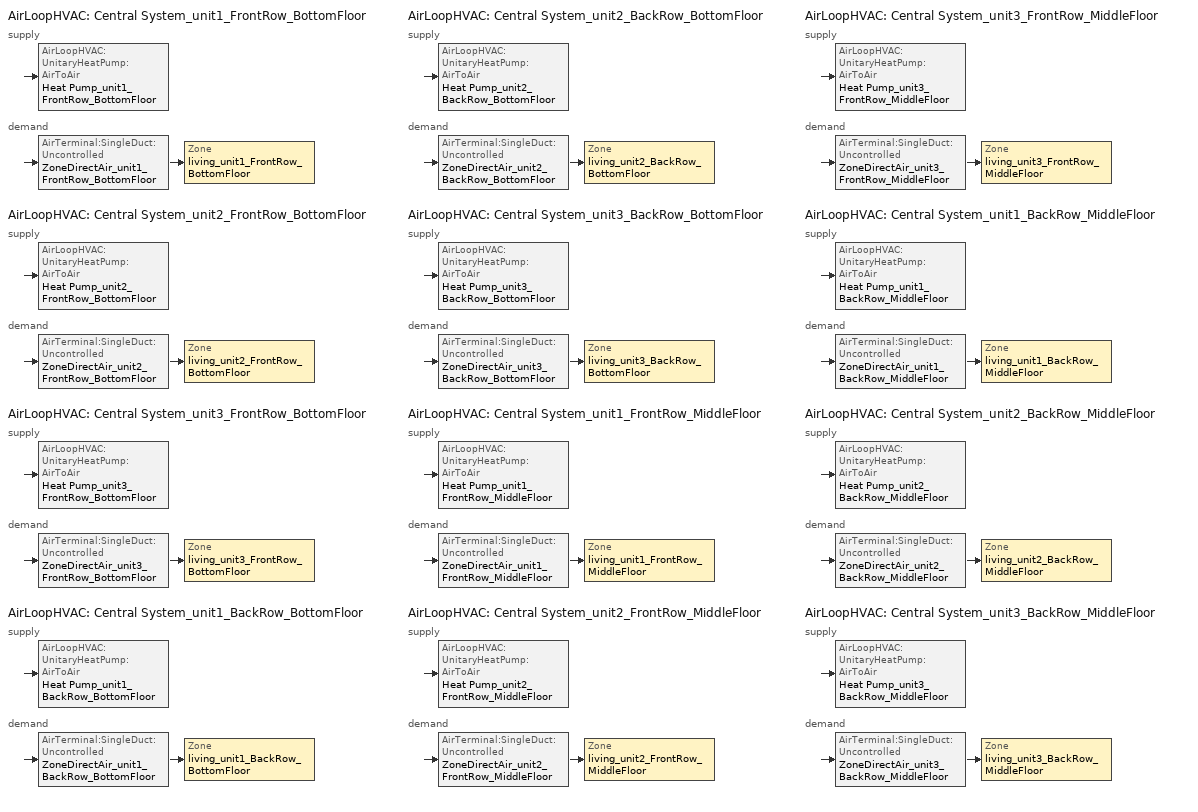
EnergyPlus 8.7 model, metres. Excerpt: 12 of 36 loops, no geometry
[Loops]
AirLoopHVAC 'Central System_unit1_FrontRow_BottomFloor'
 supply: AirLoopHVAC:UnitaryHeatPump:AirToAir 'Heat Pump_unit1_FrontRow_BottomFloor'
 demand: AirTerminal:SingleDuct:Uncontrolled 'ZoneDirectAir_unit1_FrontRow_BottomFloor' > Zone 'living_unit1_FrontRow_BottomFloor'
AirLoopHVAC 'Central System_unit2_FrontRow_BottomFloor'
 supply: AirLoopHVAC:UnitaryHeatPump:AirToAir 'Heat Pump_unit2_FrontRow_BottomFloor'
 demand: AirTerminal:SingleDuct:Uncontrolled 'ZoneDirectAir_unit2_FrontRow_BottomFloor' > Zone 'living_unit2_FrontRow_BottomFloor'
AirLoopHVAC 'Central System_unit3_FrontRow_BottomFloor'
 supply: AirLoopHVAC:UnitaryHeatPump:AirToAir 'Heat Pump_unit3_FrontRow_BottomFloor'
 demand: AirTerminal:SingleDuct:Uncontrolled 'ZoneDirectAir_unit3_FrontRow_BottomFloor' > Zone 'living_unit3_FrontRow_BottomFloor'
AirLoopHVAC 'Central System_unit1_BackRow_BottomFloor'
 supply: AirLoopHVAC:UnitaryHeatPump:AirToAir 'Heat Pump_unit1_BackRow_BottomFloor'
 demand: AirTerminal:SingleDuct:Uncontrolled 'ZoneDirectAir_unit1_BackRow_BottomFloor' > Zone 'living_unit1_BackRow_BottomFloor'
AirLoopHVAC 'Central System_unit2_BackRow_BottomFloor'
 supply: AirLoopHVAC:UnitaryHeatPump:AirToAir 'Heat Pump_unit2_BackRow_BottomFloor'
 demand: AirTerminal:SingleDuct:Uncontrolled 'ZoneDirectAir_unit2_BackRow_BottomFloor' > Zone 'living_unit2_BackRow_BottomFloor'
AirLoopHVAC 'Central System_unit3_BackRow_BottomFloor'
 supply: AirLoopHVAC:UnitaryHeatPump:AirToAir 'Heat Pump_unit3_BackRow_BottomFloor'
 demand: AirTerminal:SingleDuct:Uncontrolled 'ZoneDirectAir_unit3_BackRow_BottomFloor' > Zone 'living_unit3_BackRow_BottomFloor'
AirLoopHVAC 'Central System_unit1_FrontRow_MiddleFloor'
 supply: AirLoopHVAC:UnitaryHeatPump:AirToAir 'Heat Pump_unit1_FrontRow_MiddleFloor'
 demand: AirTerminal:SingleDuct:Uncontrolled 'ZoneDirectAir_unit1_FrontRow_MiddleFloor' > Zone 'living_unit1_FrontRow_MiddleFloor'
AirLoopHVAC 'Central System_unit2_FrontRow_MiddleFloor'
 supply: AirLoopHVAC:UnitaryHeatPump:AirToAir 'Heat Pump_unit2_FrontRow_MiddleFloor'
 demand: AirTerminal:SingleDuct:Uncontrolled 'ZoneDirectAir_unit2_FrontRow_MiddleFloor' > Zone 'living_unit2_FrontRow_MiddleFloor'
AirLoopHVAC 'Central System_unit3_FrontRow_MiddleFloor'
 supply: AirLoopHVAC:UnitaryHeatPump:AirToAir 'Heat Pump_unit3_FrontRow_MiddleFloor'
 demand: AirTerminal:SingleDuct:Uncontrolled 'ZoneDirectAir_unit3_FrontRow_MiddleFloor' > Zone 'living_unit3_FrontRow_MiddleFloor'
AirLoopHVAC 'Central System_unit1_BackRow_MiddleFloor'
 supply: AirLoopHVAC:UnitaryHeatPump:AirToAir 'Heat Pump_unit1_BackRow_MiddleFloor'
 demand: AirTerminal:SingleDuct:Uncontrolled 'ZoneDirectAir_unit1_BackRow_MiddleFloor' > Zone 'living_unit1_BackRow_MiddleFloor'
AirLoopHVAC 'Central System_unit2_BackRow_MiddleFloor'
 supply: AirLoopHVAC:UnitaryHeatPump:AirToAir 'Heat Pump_unit2_BackRow_MiddleFloor'
 demand: AirTerminal:SingleDuct:Uncontrolled 'ZoneDirectAir_unit2_BackRow_MiddleFloor' > Zone 'living_unit2_BackRow_MiddleFloor'
AirLoopHVAC 'Central System_unit3_BackRow_MiddleFloor'
 supply: AirLoopHVAC:UnitaryHeatPump:AirToAir 'Heat Pump_unit3_BackRow_MiddleFloor'
 demand: AirTerminal:SingleDuct:Uncontrolled 'ZoneDirectAir_unit3_BackRow_MiddleFloor' > Zone 'living_unit3_BackRow_MiddleFloor'
[DesignSpecification:OutdoorAir] Outdoor Air Method=Flow/Zone; Outdoor Air Flow per Person {m3/s-person}=0; Outdoor Air Flow per Zone {m3/s}=0
SZ DSOA living_unit1_FrontRow_BottomFloor; SZ DSOA living_unit2_FrontRow_BottomFloor; SZ DSOA living_unit3_FrontRow_BottomFloor; SZ DSOA living_unit1_BackRow_BottomFloor; SZ DSOA living_unit2_BackRow_BottomFloor; SZ DSOA living_unit3_BackRow_BottomFloor; SZ DSOA living_unit1_FrontRow_MiddleFloor; SZ DSOA living_unit2_FrontRow_MiddleFloor; SZ DSOA living_unit3_FrontRow_MiddleFloor; SZ DSOA living_unit1_BackRow_MiddleFloor; SZ DSOA living_unit2_BackRow_MiddleFloor; SZ DSOA living_unit3_BackRow_MiddleFloor
[Sizing:Zone] Zone Cooling Design Supply Air Temperature Input Method=SupplyAirTemperature; Zone Cooling Design Supply Air Temperature {C}=12; Zone Heating Design Supply Air Temperature Input Method=SupplyAirTemperature; Zone Heating Design Supply Air Temperature {C}=50; Zone Cooling Design Supply Air Humidity Ratio {kgWater/kgDryAir}=0.008; Zone Heating Design Supply Air Humidity Ratio {kgWater/kgDryAir}=0.008; Cooling Design Air Flow Method=DesignDay; Cooling Minimum Air Flow per Zone Floor Area {m3/s-m2}=0.000762; Heating Design Air Flow Method=DesignDay; Heating Maximum Air Flow per Zone Floor Area {m3/s-m2}=0.002032; Heating Maximum Air Flow {m3/s}=0.141576; Heating Maximum Air Flow Fraction=0.3
Name | Design Specification Outdoor Air Object
living_unit1_FrontRow_BottomFloor | SZ DSOA living_unit1_FrontRow_BottomFloor
living_unit2_FrontRow_BottomFloor | SZ DSOA living_unit2_FrontRow_BottomFloor
living_unit3_FrontRow_BottomFloor | SZ DSOA living_unit3_FrontRow_BottomFloor
living_unit1_BackRow_BottomFloor | SZ DSOA living_unit1_BackRow_BottomFloor
living_unit2_BackRow_BottomFloor | SZ DSOA living_unit2_BackRow_BottomFloor
living_unit3_BackRow_BottomFloor | SZ DSOA living_unit3_BackRow_BottomFloor
living_unit1_FrontRow_MiddleFloor | SZ DSOA living_unit1_FrontRow_MiddleFloor
living_unit2_FrontRow_MiddleFloor | SZ DSOA living_unit2_FrontRow_MiddleFloor
living_unit3_FrontRow_MiddleFloor | SZ DSOA living_unit3_FrontRow_MiddleFloor
living_unit1_BackRow_MiddleFloor | SZ DSOA living_unit1_BackRow_MiddleFloor
living_unit2_BackRow_MiddleFloor | SZ DSOA living_unit2_BackRow_MiddleFloor
living_unit3_BackRow_MiddleFloor | SZ DSOA living_unit3_BackRow_MiddleFloor
[Sizing:System] Type of Load to Size On=Sensible; Design Outdoor Air Flow Rate {m3/s}=autosize; Central Heating Maximum System Air Flow Ratio=1; Preheat Design Temperature {C}=7; Preheat Design Humidity Ratio {kgWater/kgDryAir}=0.008; Precool Design Temperature {C}=11; Precool Design Humidity Ratio {kgWater/kgDryAir}=0.008; Central Cooling Design Supply Air Temperature {C}=12; Central Heating Design Supply Air Temperature {C}=50; Type of Zone Sum to Use=NonCoincident; 100% Outdoor Air in Cooling=No; 100% Outdoor Air in Heating=No; Central Cooling Design Supply Air Humidity Ratio {kgWater/kgDryAir}=0.008; Central Heating Design Supply Air Humidity Ratio {kgWater/kgDryAir}=0.008; Cooling Supply Air Flow Rate Method=DesignDay; Heating Supply Air Flow Rate Method=DesignDay; System Outdoor Air Method=ZoneSum; Zone Maximum Outdoor Air Fraction=1; Cooling Design Capacity Method=CoolingDesignCapacity; Cooling Design Capacity {W}=autosize; Heating Design Capacity Method=HeatingDesignCapacity; Heating Design Capacity {W}=autosize; Central Cooling Capacity Control Method=OnOff
Central System_unit1_FrontRow_BottomFloor; Central System_unit2_FrontRow_BottomFloor; Central System_unit3_FrontRow_BottomFloor; Central System_unit1_BackRow_BottomFloor; Central System_unit2_BackRow_BottomFloor; Central System_unit3_BackRow_BottomFloor; Central System_unit1_FrontRow_MiddleFloor; Central System_unit2_FrontRow_MiddleFloor; Central System_unit3_FrontRow_MiddleFloor; Central System_unit1_BackRow_MiddleFloor; Central System_unit2_BackRow_MiddleFloor; Central System_unit3_BackRow_MiddleFloor
[ZoneControl:Thermostat] Control Type Schedule=zone_control_type; Control 1=thermostat_living Dual SP Control
Name | Zone or ZoneList
Zone Thermostat_unit1_FrontRow_BottomFloor | living_unit1_FrontRow_BottomFloor
Zone Thermostat_unit2_FrontRow_BottomFloor | living_unit2_FrontRow_BottomFloor
Zone Thermostat_unit3_FrontRow_BottomFloor | living_unit3_FrontRow_BottomFloor
Zone Thermostat_unit1_BackRow_BottomFloor | living_unit1_BackRow_BottomFloor
Zone Thermostat_unit2_BackRow_BottomFloor | living_unit2_BackRow_BottomFloor
Zone Thermostat_unit3_BackRow_BottomFloor | living_unit3_BackRow_BottomFloor
Zone Thermostat_unit1_FrontRow_MiddleFloor | living_unit1_FrontRow_MiddleFloor
Zone Thermostat_unit2_FrontRow_MiddleFloor | living_unit2_FrontRow_MiddleFloor
Zone Thermostat_unit3_FrontRow_MiddleFloor | living_unit3_FrontRow_MiddleFloor
Zone Thermostat_unit1_BackRow_MiddleFloor | living_unit1_BackRow_MiddleFloor
Zone Thermostat_unit2_BackRow_MiddleFloor | living_unit2_BackRow_MiddleFloor
Zone Thermostat_unit3_BackRow_MiddleFloor | living_unit3_BackRow_MiddleFloor
[ThermostatSetpoint:DualSetpoint]
thermostat_living Dual SP Control: Heating Setpoint Temperature Schedule=heating_sch; Cooling Setpoint Temperature Schedule=cooling_sch
[AirTerminal:SingleDuct:Uncontrolled] Availability Schedule=always_avail; Maximum Air Flow Rate {m3/s}=autosize
ZoneDirectAir_unit1_FrontRow_BottomFloor; ZoneDirectAir_unit2_FrontRow_BottomFloor; ZoneDirectAir_unit3_FrontRow_BottomFloor; ZoneDirectAir_unit1_BackRow_BottomFloor; ZoneDirectAir_unit2_BackRow_BottomFloor; ZoneDirectAir_unit3_BackRow_BottomFloor; ZoneDirectAir_unit1_FrontRow_MiddleFloor; ZoneDirectAir_unit2_FrontRow_MiddleFloor; ZoneDirectAir_unit3_FrontRow_MiddleFloor; ZoneDirectAir_unit1_BackRow_MiddleFloor; ZoneDirectAir_unit2_BackRow_MiddleFloor; ZoneDirectAir_unit3_BackRow_MiddleFloor
[Zone equipment]
living_unit1_FrontRow_BottomFloor: ZoneDirectAir_unit1_FrontRow_BottomFloor
living_unit2_FrontRow_BottomFloor: ZoneDirectAir_unit2_FrontRow_BottomFloor
living_unit3_FrontRow_BottomFloor: ZoneDirectAir_unit3_FrontRow_BottomFloor
living_unit1_BackRow_BottomFloor: ZoneDirectAir_unit1_BackRow_BottomFloor
living_unit2_BackRow_BottomFloor: ZoneDirectAir_unit2_BackRow_BottomFloor
living_unit3_BackRow_BottomFloor: ZoneDirectAir_unit3_BackRow_BottomFloor
living_unit1_FrontRow_MiddleFloor: ZoneDirectAir_unit1_FrontRow_MiddleFloor
living_unit2_FrontRow_MiddleFloor: ZoneDirectAir_unit2_FrontRow_MiddleFloor
living_unit3_FrontRow_MiddleFloor: ZoneDirectAir_unit3_FrontRow_MiddleFloor
living_unit1_BackRow_MiddleFloor: ZoneDirectAir_unit1_BackRow_MiddleFloor
living_unit2_BackRow_MiddleFloor: ZoneDirectAir_unit2_BackRow_MiddleFloor
living_unit3_BackRow_MiddleFloor: ZoneDirectAir_unit3_BackRow_MiddleFloor
[Fan:OnOff] Availability Schedule=always_avail; Fan Total Efficiency=0.377; Pressure Rise {Pa}=400; Maximum Flow Rate {m3/s}=autosize; Motor Efficiency=0.65; Motor In Airstream Fraction=1
Supply Fan_unit1_FrontRow_BottomFloor; Supply Fan_unit2_FrontRow_BottomFloor; Supply Fan_unit3_FrontRow_BottomFloor; Supply Fan_unit1_BackRow_BottomFloor; Supply Fan_unit2_BackRow_BottomFloor; Supply Fan_unit3_BackRow_BottomFloor; Supply Fan_unit1_FrontRow_MiddleFloor; Supply Fan_unit2_FrontRow_MiddleFloor; Supply Fan_unit3_FrontRow_MiddleFloor; Supply Fan_unit1_BackRow_MiddleFloor; Supply Fan_unit2_BackRow_MiddleFloor; Supply Fan_unit3_BackRow_MiddleFloor
[Coil:Cooling:DX:SingleSpeed] Availability Schedule=always_avail; Gross Rated Total Cooling Capacity {W}=autosize; Gross Rated Sensible Heat Ratio=autosize; Gross Rated Cooling COP {W/W}=3.97009; Rated Air Flow Rate {m3/s}=autosize; Total Cooling Capacity Function of Temperature Curve=HPACCoolCapFT; Total Cooling Capacity Function of Flow Fraction Curve=HPACCoolCapFFF; Energy Input Ratio Function of Temperature Curve=HPACCOOLEIRFT; Energy Input Ratio Function of Flow Fraction Curve=HPACCOOLEIRFFF; Part Load Fraction Correlation Curve=HPACCOOLPLFFPLR
DX Cooling Coil_unit1_FrontRow_BottomFloor; DX Cooling Coil_unit2_FrontRow_BottomFloor; DX Cooling Coil_unit3_FrontRow_BottomFloor; DX Cooling Coil_unit1_BackRow_BottomFloor; DX Cooling Coil_unit2_BackRow_BottomFloor; DX Cooling Coil_unit3_BackRow_BottomFloor; DX Cooling Coil_unit1_FrontRow_MiddleFloor; DX Cooling Coil_unit2_FrontRow_MiddleFloor; DX Cooling Coil_unit3_FrontRow_MiddleFloor; DX Cooling Coil_unit1_BackRow_MiddleFloor; DX Cooling Coil_unit2_BackRow_MiddleFloor; DX Cooling Coil_unit3_BackRow_MiddleFloor
[Coil:Heating:Electric] Availability Schedule=always_avail; Efficiency=1; Nominal Capacity {W}=autosize
Supp Heating Coil_unit1_FrontRow_BottomFloor; Supp Heating Coil_unit2_FrontRow_BottomFloor; Supp Heating Coil_unit3_FrontRow_BottomFloor; Supp Heating Coil_unit1_BackRow_BottomFloor; Supp Heating Coil_unit2_BackRow_BottomFloor; Supp Heating Coil_unit3_BackRow_BottomFloor; Supp Heating Coil_unit1_FrontRow_MiddleFloor; Supp Heating Coil_unit2_FrontRow_MiddleFloor; Supp Heating Coil_unit3_FrontRow_MiddleFloor; Supp Heating Coil_unit1_BackRow_MiddleFloor; Supp Heating Coil_unit2_BackRow_MiddleFloor; Supp Heating Coil_unit3_BackRow_MiddleFloor
[Coil:Heating:DX:SingleSpeed] Availability Schedule=always_avail; Gross Rated Heating Capacity {W}=autosize; Gross Rated Heating COP {W/W}=3.63216; Rated Air Flow Rate {m3/s}=autosize; Heating Capacity Function of Temperature Curve=HPACHeatCapFT; Heating Capacity Function of Flow Fraction Curve=HPACHeatCapFFF; Energy Input Ratio Function of Temperature Curve=HPACHeatEIRFT; Energy Input Ratio Function of Flow Fraction Curve=HPACHeatEIRFFF; Part Load Fraction Correlation Curve=HPACCOOLPLFFPLR; Defrost Energy Input Ratio Function of Temperature Curve=Defrost_EIR_FT; Minimum Outdoor Dry-Bulb Temperature for Compressor Operation {C}=-17.78; Maximum Outdoor Dry-Bulb Temperature for Defrost Operation {C}=5; Crankcase Heater Capacity {W}=200; Maximum Outdoor Dry-Bulb Temperature for Crankcase Heater Operation {C}=10; Defrost Strategy=ReverseCycle; Defrost Control=OnDemand
Main DX Heating Coil_unit1_FrontRow_BottomFloor; Main DX Heating Coil_unit2_FrontRow_BottomFloor; Main DX Heating Coil_unit3_FrontRow_BottomFloor; Main DX Heating Coil_unit1_BackRow_BottomFloor; Main DX Heating Coil_unit2_BackRow_BottomFloor; Main DX Heating Coil_unit3_BackRow_BottomFloor; Main DX Heating Coil_unit1_FrontRow_MiddleFloor; Main DX Heating Coil_unit2_FrontRow_MiddleFloor; Main DX Heating Coil_unit3_FrontRow_MiddleFloor; Main DX Heating Coil_unit1_BackRow_MiddleFloor; Main DX Heating Coil_unit2_BackRow_MiddleFloor; Main DX Heating Coil_unit3_BackRow_MiddleFloor
[AirLoopHVAC:UnitaryHeatPump:AirToAir] Availability Schedule=always_avail; Cooling Supply Air Flow Rate {m3/s}=autosize; Heating Supply Air Flow Rate {m3/s}=autosize; No Load Supply Air Flow Rate {m3/s}=0; Maximum Supply Air Temperature from Supplemental Heater {C}=50; Maximum Outdoor Dry-Bulb Temperature for Supplemental Heater Operation {C}=10; Fan Placement=BlowThrough; Supply Air Fan Operating Mode Schedule=fan_cycle
Name | Controlling Zone or Thermostat Location | Supply Air Fan | Heating Coil | Cooling Coil | Supplemental Heating Coil
Heat Pump_unit1_FrontRow_BottomFloor | living_unit1_FrontRow_BottomFloor | Supply Fan_unit1_FrontRow_BottomFloor | Main DX Heating Coil_unit1_FrontRow_BottomFloor | DX Cooling Coil_unit1_FrontRow_BottomFloor | Supp Heating Coil_unit1_FrontRow_BottomFloor
Heat Pump_unit2_FrontRow_BottomFloor | living_unit2_FrontRow_BottomFloor | Supply Fan_unit2_FrontRow_BottomFloor | Main DX Heating Coil_unit2_FrontRow_BottomFloor | DX Cooling Coil_unit2_FrontRow_BottomFloor | Supp Heating Coil_unit2_FrontRow_BottomFloor
Heat Pump_unit3_FrontRow_BottomFloor | living_unit3_FrontRow_BottomFloor | Supply Fan_unit3_FrontRow_BottomFloor | Main DX Heating Coil_unit3_FrontRow_BottomFloor | DX Cooling Coil_unit3_FrontRow_BottomFloor | Supp Heating Coil_unit3_FrontRow_BottomFloor
Heat Pump_unit1_BackRow_BottomFloor | living_unit1_BackRow_BottomFloor | Supply Fan_unit1_BackRow_BottomFloor | Main DX Heating Coil_unit1_BackRow_BottomFloor | DX Cooling Coil_unit1_BackRow_BottomFloor | Supp Heating Coil_unit1_BackRow_BottomFloor
Heat Pump_unit2_BackRow_BottomFloor | living_unit2_BackRow_BottomFloor | Supply Fan_unit2_BackRow_BottomFloor | Main DX Heating Coil_unit2_BackRow_BottomFloor | DX Cooling Coil_unit2_BackRow_BottomFloor | Supp Heating Coil_unit2_BackRow_BottomFloor
Heat Pump_unit3_BackRow_BottomFloor | living_unit3_BackRow_BottomFloor | Supply Fan_unit3_BackRow_BottomFloor | Main DX Heating Coil_unit3_BackRow_BottomFloor | DX Cooling Coil_unit3_BackRow_BottomFloor | Supp Heating Coil_unit3_BackRow_BottomFloor
Heat Pump_unit1_FrontRow_MiddleFloor | living_unit1_FrontRow_MiddleFloor | Supply Fan_unit1_FrontRow_MiddleFloor | Main DX Heating Coil_unit1_FrontRow_MiddleFloor | DX Cooling Coil_unit1_FrontRow_MiddleFloor | Supp Heating Coil_unit1_FrontRow_MiddleFloor
Heat Pump_unit2_FrontRow_MiddleFloor | living_unit2_FrontRow_MiddleFloor | Supply Fan_unit2_FrontRow_MiddleFloor | Main DX Heating Coil_unit2_FrontRow_MiddleFloor | DX Cooling Coil_unit2_FrontRow_MiddleFloor | Supp Heating Coil_unit2_FrontRow_MiddleFloor
Heat Pump_unit3_FrontRow_MiddleFloor | living_unit3_FrontRow_MiddleFloor | Supply Fan_unit3_FrontRow_MiddleFloor | Main DX Heating Coil_unit3_FrontRow_MiddleFloor | DX Cooling Coil_unit3_FrontRow_MiddleFloor | Supp Heating Coil_unit3_FrontRow_MiddleFloor
Heat Pump_unit1_BackRow_MiddleFloor | living_unit1_BackRow_MiddleFloor | Supply Fan_unit1_BackRow_MiddleFloor | Main DX Heating Coil_unit1_BackRow_MiddleFloor | DX Cooling Coil_unit1_BackRow_MiddleFloor | Supp Heating Coil_unit1_BackRow_MiddleFloor
Heat Pump_unit2_BackRow_MiddleFloor | living_unit2_BackRow_MiddleFloor | Supply Fan_unit2_BackRow_MiddleFloor | Main DX Heating Coil_unit2_BackRow_MiddleFloor | DX Cooling Coil_unit2_BackRow_MiddleFloor | Supp Heating Coil_unit2_BackRow_MiddleFloor
Heat Pump_unit3_BackRow_MiddleFloor | living_unit3_BackRow_MiddleFloor | Supply Fan_unit3_BackRow_MiddleFloor | Main DX Heating Coil_unit3_BackRow_MiddleFloor | DX Cooling Coil_unit3_BackRow_MiddleFloor | Supp Heating Coil_unit3_BackRow_MiddleFloor
[AirLoopHVAC] Design Supply Air Flow Rate {m3/s}=autosize
Central System_unit1_FrontRow_BottomFloor; Central System_unit2_FrontRow_BottomFloor; Central System_unit3_FrontRow_BottomFloor; Central System_unit1_BackRow_BottomFloor; Central System_unit2_BackRow_BottomFloor; Central System_unit3_BackRow_BottomFloor; Central System_unit1_FrontRow_MiddleFloor; Central System_unit2_FrontRow_MiddleFloor; Central System_unit3_FrontRow_MiddleFloor; Central System_unit1_BackRow_MiddleFloor; Central System_unit2_BackRow_MiddleFloor; Central System_unit3_BackRow_MiddleFloor
[AvailabilityManager:Scheduled]
System availability: Schedule=always_avail
[Schedule:Compact]
zone_control_type: Through: 12/31, For: AllDays, Until 24:00, 4
always_avail: Through: 12/31, For: AllDays, Until: 24:00, 1
heating_sch: Through: 12/31, For: AllDays, Until: 24:00, 22.22
cooling_sch: Through: 12/31, For: AllDays, Until: 24:00, 23.88
fan_cycle: Through: 12/31, For: AllDays, Until: 24:00, 0
[Curve:Quadratic]
Name | Coefficient1 Constant | Coefficient2 x | Coefficient3 x**2 | Minimum Value of x | Maximum Value of x
HPACCoolCapFFF | 0.8 | 0.2 | 0 | 0.5 | 1.5
HPACCOOLEIRFFF | 1.156 | -0.1816 | 0.0256 | 0.5 | 1.5
HPACCOOLPLFFPLR | 0.85 | 0.15 | 0 | 0 | 1
HPACHeatEIRFFF | 1.3824 | -0.4336 | 0.0512 | 0 | 1
[Curve:Cubic]
Name | Coefficient1 Constant | Coefficient2 x | Coefficient3 x**2 | Coefficient4 x**3 | Minimum Value of x | Maximum Value of x
HPACHeatCapFT | 0.758746 | 0.027626 | 0.000148716 | 3.4992e-06 | -20 | 20
HPACHeatCapFFF | 0.84 | 0.16 | 0 | 0 | 0.5 | 1.5
HPACHeatEIRFT | 1.19248 | -0.0300438 | 0.00103745 | -2.3328e-05 | -20 | 20
[Curve:Biquadratic]
Name | Coefficient1 Constant | Coefficient2 x | Coefficient3 x**2 | Coefficient4 y | Coefficient5 y**2 | Coefficient6 x*y | Minimum Value of x | Maximum Value of x | Minimum Value of y | Maximum Value of y
HPACCoolCapFT | 0.766956 | 0.0107756 | -4.14703e-05 | 0.00134961 | -0.000261144 | 0.000457488 | 12.77778 | 23.88889 | 21.11111 | 46.11111
HPACCOOLEIRFT | 0.297145 | 0.0430933 | -0.000748766 | 0.00597727 | 0.000482112 | -0.000956448 | 12.77778 | 23.88889 | 21.11111 | 46.11111
Defrost_EIR_FT | 1 | 0 | 0 | 0 | 0 | 0 | 0 | 100 | 0 | 100
